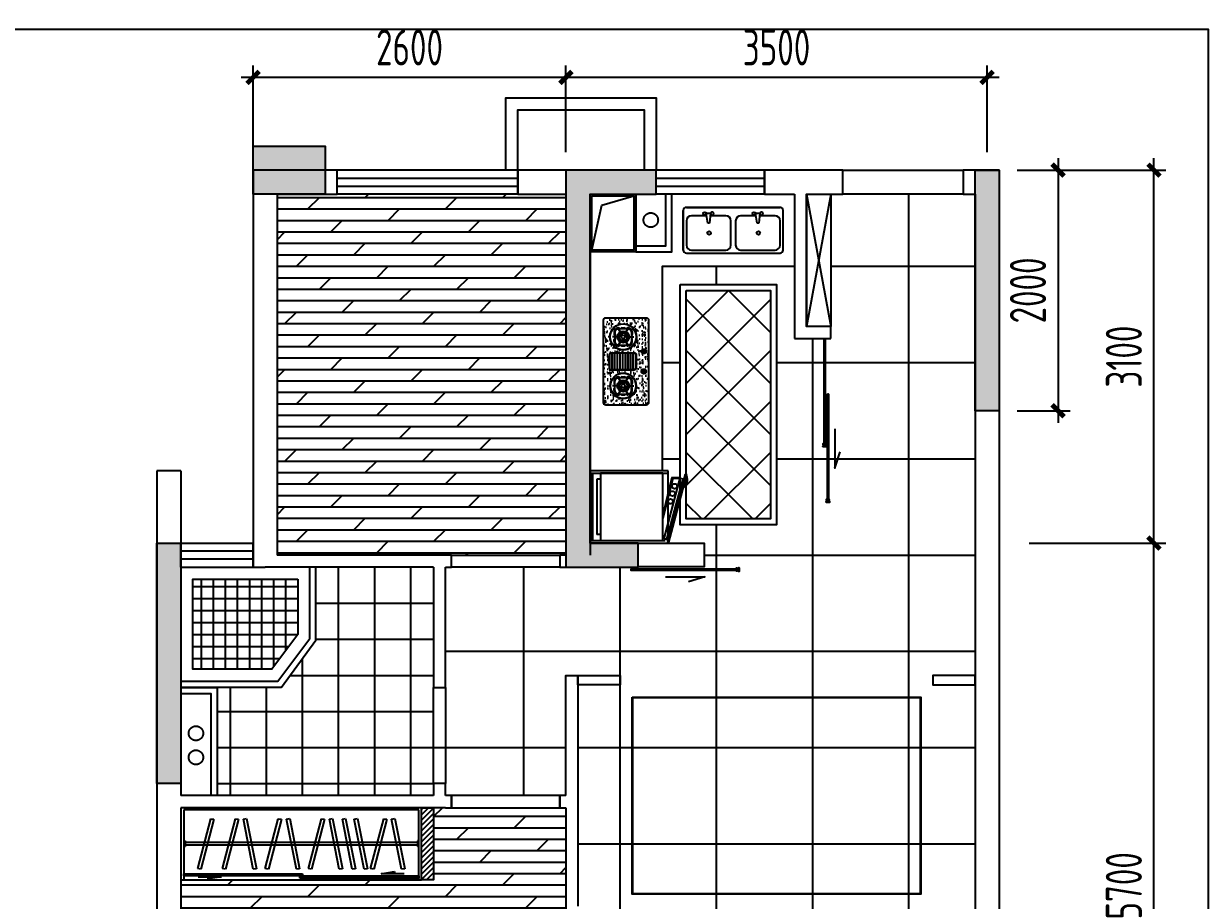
# Model space of a CAD drawing. Header units: millimetres. Extents: x -133666 to 880576, y -269375 to 86941.
# Drawn here: x 33290 to 43134, y 77696 to 84984 of the extents above; entities that cross this region are included whole.
import ezdxf

# ---------------------------------------------------------------- set-up
doc = ezdxf.new("R2010")
doc.units = ezdxf.units.MM
doc.header["$LTSCALE"] = 1000
for name, pattern in [('DASH', [0.35, 0.25, -0.1]), ('PS', [3200, 1500, -200, 1500]), ('TRATTEGGIATA2', [0.375, 0.25, -0.125])]:
    doc.linetypes.add(name, pattern=pattern)
doc.layers.get('0').update_dxf_attribs({"linetype": 'CONTINUOUS'})
doc.layers.get('Defpoints').update_dxf_attribs({"color": 6, "linetype": 'CONTINUOUS'})
for name, color, linetype in [('0p-洞填充', 1, 'CONTINUOUS'), ('A-area', 23, 'CONTINUOUS'), ('A-FUR', 8, 'CONTINUOUS'), ('A-Lvtry', 5, 'CONTINUOUS'), ('A-烟气道', 105, 'CONTINUOUS'), ('DIM', 3, 'CONTINUOUS'), ('P-Furniture(活动家具)', 134, 'CONTINUOUS'), ('PS', 6, 'PS'), ('PUB_HATCH', 8, 'CONTINUOUS'), ('PUB_TEXT', 7, 'CONTINUOUS'), ('WALL', 2, 'CONTINUOUS'), ('WINDOW', 4, 'CONTINUOUS'), ('剪力墙', 6, 'CONTINUOUS'), ('栏杆', 142, 'CONTINUOUS'), ('门', 9, 'CONTINUOUS')]:
    doc.layers.add(name, color=color, linetype=linetype)
doc.styles.add('ZZ', font='tssdeng.shx', dxfattribs={"width": 0.7, "bigfont": 'tssdchn.shx'})
doc.dimstyles.new('TSSD_100_100', dxfattribs={"dimtxt": 300, "dimasz": 100, "dimexe": 100, "dimexo": 250, "dimgap": 100, "dimtad": 1, "dimdec": 0, "dimzin": 0, "dimdsep": 46, "dimtxsty": 'ZZ', "dimblk": 'ARCHTICK', "dimcen": 0, "dimdle": 100, "dimclrd": 256, "dimclrt": 7, "dimadec": 0, "dimazin": 0, "dimtfac": 1, "dimtdec": 0, "dimtix": 1, "dimtmove": 2, "dimatfit": 3, "dimfxl": 0, "dimtolj": 1, "dimtzin": 0, "dimarcsym": 0})

# ---------------------------------------------------------------- blocks, each defined once
blk = doc.blocks.new('u5g')
at = {"color": 8, "linetype": 'DASH', "ltscale": 20}
for p, q in [((20, -300), (30, -300)), ((30, -300), (30, -350)), ((1695, -312.5), (30, -312.5)), ((1695, -337.5), (30, -337.5)), ((1705, -300), (1695, -300)), ((1695, -300), (1695, -350)), ((20, -350), (30, -350)), ((1705, -350), (1695, -350))]:
    blk.add_line(p, q, dxfattribs=at)
at = {"color": 8, "ltscale": 20}
for p, q in [((1434.9, -595), (1530, -576.1)), ((1530, -576.1), (1530, -595)), ((124.9, -623), (290.1, -623)), ((290.1, -623), (195, -641.9)), ((195, -641.9), (195, -623)), ((1600.1, -595), (1434.9, -595))]:
    blk.add_line(p, q, dxfattribs=at)
at = {"linetype": 'DASH', "ltscale": 20}
for points in [[(1725, 0), (0, 0), (0, -650), (1725, -650)], [(20, -595), (872.5, -595), (872.5, -615), (20, -615)], [(852.5, -615), (1705, -615), (1705, -635), (852.5, -635)]]:
    blk.add_lwpolyline(points, close=True, dxfattribs=at)
blk.add_lwpolyline([(1705, -650), (1705, -20), (20, -20), (20, -650)], dxfattribs=at)
at = {"color": 8, "linetype": 'DASH', "ltscale": 20}
for points in [[(120.6, -547.7), (214.1, -99.8), (237.1, -104.6), (143.5, -552.5)], [(297.3, -547.7), (390.9, -99.8), (413.8, -104.6), (320.3, -552.5)], [(518.6, -554.1), (447.8, -102.1), (471, -98.4), (541.8, -550.4)], [(604.7, -547.7), (698.2, -99.8), (721.2, -104.6), (627.7, -552.5)], [(827.7, -554.1), (756.9, -102.1), (780.1, -98.4), (850.9, -550.4)], [(913.8, -547.7), (1007.3, -99.8), (1030.3, -104.6), (936.8, -552.5)], [(1135.1, -554.1), (1064.3, -102.1), (1087.5, -98.4), (1158.3, -550.4)], [(1228.3, -554.1), (1157.5, -102.1), (1180.7, -98.4), (1251.5, -550.4)], [(1313.9, -554.1), (1243.1, -102.1), (1266.3, -98.4), (1337.1, -550.4)], [(1360, -547.7), (1453.5, -99.8), (1476.5, -104.6), (1383, -552.5)], [(1581.2, -554.1), (1510.4, -102.1), (1533.7, -98.4), (1604.4, -550.4)]]:
    blk.add_lwpolyline(points, close=True, dxfattribs=at)
blk = doc.blocks.new('$TCHSYS$WIN2D')
for p, q in [((-0.5, 0.5), (0.5, 0.5)), ((-0.5, 0.5), (-0.5, -0.5)), ((0.5, 0.5), (0.5, -0.5)), ((0.5, 0.1667), (-0.5, 0.1667)), ((0.5, -0.1667), (-0.5, -0.1667)), ((-0.5, -0.5), (0.5, -0.5))]:
    blk.add_line(p, q)
blk = doc.blocks.new('A3ktsjw')
at = {"layer": '栏杆'}
for points in [[(-26114.3, 169534.8), (-26114.3, 170134.8), (-24864.3, 170134.8), (-24864.3, 169534.8)], [(-26014.3, 169534.8), (-26014.3, 170034.8), (-24964.3, 170034.8), (-24964.3, 169534.8)]]:
    blk.add_lwpolyline(points, dxfattribs=at)
blk = doc.blocks.new('_ArchTick')
at = {"color": 0, "linetype": 'ByBlock', "const_width": 0.4}
blk.add_lwpolyline([(-0.5, -0.5), (0.5, 0.5)], dxfattribs=at)
blk = doc.blocks.new('*D57')
at = {"layer": 'Defpoints', "color": 0, "transparency": 16777216}
for p in [(41296.1, 83766.4), (41296.1, 81766.4), (41886, 81766.4)]:
    blk.add_point(p, dxfattribs=at)
at = {"layer": 'DIM', "lineweight": -2, "transparency": 16777216}
blk.add_line((41886, 83866.4), (41886, 81666.4), dxfattribs=at)
at = {"layer": 'DIM', "color": 0, "lineweight": -2, "transparency": 16777216}
for p, q in [((41546.1, 83766.4), (41986, 83766.4)), ((41546.1, 81766.4), (41986, 81766.4))]:
    blk.add_line(p, q, dxfattribs=at)
at = {"layer": 'DIM', "lineweight": -2, "transparency": 16777216, "xscale": 100, "yscale": 100, "zscale": 100}
for p, rotation in [((41886, 83766.4), 90), ((41886, 81766.4), 270)]:
    blk.add_blockref('_ArchTick', p, dxfattribs=dict(at, rotation=rotation))
at = {"layer": 'DIM', "color": 7, "transparency": 16777216, "insert": (41636, 82766.4), "char_height": 300, "attachment_point": 5, "rotation": 90, "style": 'ZZ'}
blk.add_mtext('\\A1;2000', dxfattribs=at)
blk = doc.blocks.new('*D61')
at = {"layer": 'Defpoints', "color": 0, "transparency": 16777216}
for p in [(41396.1, 80666.4), (42682.6, 80666.4), (41396.1, 74966.4)]:
    blk.add_point(p, dxfattribs=at)
at = {"layer": 'DIM', "lineweight": -2, "transparency": 16777216}
blk.add_line((42682.6, 74866.4), (42682.6, 80766.4), dxfattribs=at)
at = {"layer": 'DIM', "color": 0, "lineweight": -2, "transparency": 16777216}
for p, q in [((41646.1, 80666.4), (42782.6, 80666.4)), ((41646.1, 74966.4), (42782.6, 74966.4))]:
    blk.add_line(p, q, dxfattribs=at)
at = {"layer": 'DIM', "lineweight": -2, "transparency": 16777216, "xscale": 100, "yscale": 100, "zscale": 100}
for p, rotation in [((42682.6, 80666.4), 90), ((42682.6, 74966.4), 270)]:
    blk.add_blockref('_ArchTick', p, dxfattribs=dict(at, rotation=rotation))
at = {"layer": 'DIM', "color": 7, "transparency": 16777216, "insert": (42432.6, 77816.4), "char_height": 300, "attachment_point": 5, "rotation": 90, "style": 'ZZ'}
blk.add_mtext('\\A1;5700', dxfattribs=at)
blk = doc.blocks.new('*D62')
at = {"layer": 'Defpoints', "color": 0, "transparency": 16777216}
for p in [(37796.1, 84537), (37796.1, 83666.4), (41296.1, 83666.4)]:
    blk.add_point(p, dxfattribs=at)
at = {"layer": 'DIM', "color": 0, "lineweight": -2, "transparency": 16777216}
for p, q in [((37796.1, 83916.4), (37796.1, 84637)), ((41296.1, 83916.4), (41296.1, 84637))]:
    blk.add_line(p, q, dxfattribs=at)
at = {"layer": 'DIM', "lineweight": -2, "transparency": 16777216}
blk.add_line((41396.1, 84537), (37696.1, 84537), dxfattribs=at)
at = {"layer": 'DIM', "lineweight": -2, "transparency": 16777216, "xscale": 100, "yscale": 100, "zscale": 100, "rotation": 180}
blk.add_blockref('_ArchTick', (37796.1, 84537), dxfattribs=at)
at = {"layer": 'DIM', "lineweight": -2, "transparency": 16777216, "xscale": 100, "yscale": 100, "zscale": 100}
blk.add_blockref('_ArchTick', (41296.1, 84537), dxfattribs=at)
at = {"layer": 'DIM', "color": 7, "transparency": 16777216, "insert": (39546.1, 84787), "char_height": 300, "attachment_point": 5, "style": 'ZZ'}
blk.add_mtext('\\A1;3500', dxfattribs=at)
blk = doc.blocks.new('*D63')
at = {"layer": 'Defpoints', "color": 0, "transparency": 16777216}
for p in [(35196.1, 84537), (35196.1, 83666.4), (37796.1, 83666.4)]:
    blk.add_point(p, dxfattribs=at)
at = {"layer": 'DIM', "color": 0, "lineweight": -2, "transparency": 16777216}
for p, q in [((35196.1, 83916.4), (35196.1, 84637)), ((37796.1, 83916.4), (37796.1, 84637))]:
    blk.add_line(p, q, dxfattribs=at)
at = {"layer": 'DIM', "lineweight": -2, "transparency": 16777216}
blk.add_line((37896.1, 84537), (35096.1, 84537), dxfattribs=at)
at = {"layer": 'DIM', "lineweight": -2, "transparency": 16777216, "xscale": 100, "yscale": 100, "zscale": 100, "rotation": 180}
blk.add_blockref('_ArchTick', (35196.1, 84537), dxfattribs=at)
at = {"layer": 'DIM', "lineweight": -2, "transparency": 16777216, "xscale": 100, "yscale": 100, "zscale": 100}
blk.add_blockref('_ArchTick', (37796.1, 84537), dxfattribs=at)
at = {"layer": 'DIM', "color": 7, "transparency": 16777216, "insert": (36496.1, 84787), "char_height": 300, "attachment_point": 5, "style": 'ZZ'}
blk.add_mtext('\\A1;2600', dxfattribs=at)
blk = doc.blocks.new('*D64')
at = {"layer": 'Defpoints', "color": 0, "transparency": 16777216}
for p in [(41396.1, 83766.4), (42682.6, 83766.4), (41396.1, 80666.4)]:
    blk.add_point(p, dxfattribs=at)
at = {"layer": 'DIM', "lineweight": -2, "transparency": 16777216}
blk.add_line((42682.6, 80566.4), (42682.6, 83866.4), dxfattribs=at)
at = {"layer": 'DIM', "color": 0, "lineweight": -2, "transparency": 16777216}
for p, q in [((41646.1, 83766.4), (42782.6, 83766.4)), ((41646.1, 80666.4), (42782.6, 80666.4))]:
    blk.add_line(p, q, dxfattribs=at)
at = {"layer": 'DIM', "lineweight": -2, "transparency": 16777216, "xscale": 100, "yscale": 100, "zscale": 100}
for p, rotation in [((42682.6, 83766.4), 90), ((42682.6, 80666.4), 270)]:
    blk.add_blockref('_ArchTick', p, dxfattribs=dict(at, rotation=rotation))
at = {"layer": 'DIM', "color": 7, "transparency": 16777216, "insert": (42432.6, 82216.4), "char_height": 300, "attachment_point": 5, "rotation": 90, "style": 'ZZ'}
blk.add_mtext('\\A1;3100', dxfattribs=at)
blk = doc.blocks.new('A$C6BCA2219')
at = {"layer": 'P-Furniture(活动家具)'}
for p, q in [((-415.3, 354.8), (-415.3, 25.2)), ((-415.3, 25.2), (-415.3, 354.8)), ((-389.5, 380), (389.5, 380)), ((389.5, 380), (-389.5, 380)), ((414.7, 25.2), (414.7, 354.8)), ((-389.5, 0), (389.5, 0))]:
    blk.add_line(p, q, dxfattribs=at)
at = {"layer": 'P-Furniture(活动家具)', "color": 251}
for p, q in [((-220.2, 310.8), (-347.5, 310.8)), ((-223.7, 332.8), (-187.8, 333.3)), ((-210.5, 248.5), (-223.7, 332.8)), ((-187.8, 333.3), (-197.8, 248.5)), ((-61.9, 310.8), (-190.5, 310.8)), ((189.2, 310.8), (61.9, 310.8)), ((185.8, 332.8), (221.6, 333.3)), ((198.9, 248.5), (185.8, 332.8)), ((221.6, 333.3), (211.6, 248.5)), ((347.5, 310.8), (218.9, 310.8)), ((-389.5, 268.8), (-389.5, 67.2)), ((-197.8, 248.5), (-210.5, 248.5)), ((-19.9, 67.2), (-19.9, 268.8)), ((19.9, 268.8), (19.9, 67.2)), ((211.6, 248.5), (198.9, 248.5)), ((389.5, 67.2), (389.5, 268.8)), ((-347.5, 25.2), (-61.9, 25.2)), ((61.9, 25.2), (347.5, 25.2))]:
    blk.add_line(p, q, dxfattribs=at)
for centre, radius in [((-236.9, 329.1), 12.8), ((-174.7, 329.6), 12.8), ((172.6, 329.1), 12.8), ((234.8, 329.6), 12.8), ((-200.5, 166.9), 14.8), ((208.9, 166.9), 14.8)]:
    blk.add_circle(centre, radius, dxfattribs=at)
at = {"layer": 'P-Furniture(活动家具)'}
for centre, radius, start, end in [((-389.6, 354.3), 25.7, 89.81831, 178.91937), ((389.5, 354.8), 25.2, 0, 90), ((-389.6, 25.7), 25.7, 181.08063, 270.18169), ((389.5, 25.2), 25.2, 270, 0)]:
    blk.add_arc(centre, radius, start, end, dxfattribs=at)
at = {"layer": 'P-Furniture(活动家具)', "color": 251}
for centre, start, end in [((-347.5, 268.8), 90, 180), ((-61.9, 268.8), 0, 90), ((61.9, 268.8), 90, 180), ((347.5, 268.8), 0, 90), ((-347.5, 67.2), 180, 270), ((-61.9, 67.2), 270, 0), ((61.9, 67.2), 180, 270), ((347.5, 67.2), 270, 0)]:
    blk.add_arc(centre, 42, start, end, dxfattribs=at)
blk = doc.blocks.new('A$C558726A8')
at = {"layer": 'P-Furniture(活动家具)'}
h = blk.add_hatch(dxfattribs=at)
h.set_pattern_fill('AR-SAND,_O', color=250)
h.set_pattern_definition([(37.5, (-27199.047, -9670.22), (-1.60003, 48.941324), [0, -38.608, 0, -43.18, 0, -41.275]), (7.5, (-27199.05, -9670.22), (44.95233, 71.68251), [0, -20.828, 0, -34.798, 0, -13.335]), (327.5, (-27230.29, -9670.22), (79.09924, 0.14372), [0, -12.7, 0, -45.72, 0, -59.69]), (317.5, (-27230.29, -9670.22), (76.35565, 22.29293), [0, -6.35, 0, -29.972, 0, -34.29])])
h.paths.add_polyline_path([(-342.9, 375.4, 0.414214), (-362.5, 355.9), (-362.5, 19.6, 0.414214), (-342.9, 0), (342.9, 0, 0.414214), (362.5, 19.6), (362.5, 355.9, 0.414214), (342.9, 375.4)])
h.paths.add_polyline_path([(71.9, 309.2), (71.9, 120.9, -0.414214), (55.9, 104.9), (-55.9, 104.9, -0.414214), (-71.9, 120.9), (-71.9, 309.2, -0.414214), (-55.9, 325.2), (55.9, 325.2, -0.414214)], flags=16)
h.paths.add_polyline_path([(69.9, 309.2), (69.9, 120.9, -0.414214), (55.9, 106.9), (-55.9, 106.9, -0.414214), (-69.9, 120.9), (-69.9, 309.2, -0.414214), (-55.9, 323.2), (55.9, 323.2, -0.414214)], flags=0)
h.paths.add_polyline_path([(313.1, 211.8, -1), (94.2, 211.8, -1)], flags=16)
h.paths.add_polyline_path([(311.1, 211.8, -1), (96.2, 211.8, -1)], flags=0)
h.paths.add_polyline_path([(164.5, 287.1), (182.6, 287.1, -0.359638), (191.4, 280.3), (215.9, 280.3, -0.359638), (224.7, 287.1), (242.8, 287.1, -0.414214), (279, 250.9, -0.251251), (272.2, 242.1), (272.2, 229.9, -0.359638), (279, 221.1), (279, 202.5, -0.359638), (272.2, 193.7), (272.2, 181.4, -0.251251), (279, 172.6, -0.414214), (242.8, 136.4), (224.7, 136.4, -0.359638), (215.9, 143.3), (191.4, 143.3, -0.359638), (182.6, 136.4), (164.5, 136.4, -0.414214), (128.3, 172.6, -0.251251), (135.2, 181.4), (135.2, 193.7, -0.359638), (128.3, 202.5), (128.3, 221.1, -0.359638), (135.2, 229.9), (135.2, 242.1, -0.251251), (128.3, 250.9, -0.414214)], flags=0)
h.paths.add_polyline_path([(252.6, 211.8, -1), (154.7, 211.8, -1)], flags=0)
h.paths.add_polyline_path([(242.8, 211.8, -1), (164.5, 211.8, -1)], flags=0)
h.paths.add_polyline_path([(239.9, 211.8, -1), (167.4, 211.8, -1)], flags=0)
h.paths.add_polyline_path([(236.9, 211.8, -1), (170.4, 211.8, -1)], flags=0)
h.paths.add_polyline_path([(174.8, 218.6), (190.2, 217.6, -0.299124), (203.7, 226.5, -0.028861), (205.3, 226.4), (212.2, 240.2, -0.215015), (224, 233.3), (215.4, 220.5, -0.330841), (215.4, 203), (224, 190.2, -0.215015), (212.2, 183.4), (205.3, 197.2, -0.028861), (203.7, 197.1, -0.299124), (190.2, 205.9), (174.8, 204.9, -0.215015)], flags=0)
h.paths.add_polyline_path([(-96.2, 211.8, -1), (-311.1, 211.8, -1)], flags=16)
h.paths.add_polyline_path([(-98.2, 211.8, -1), (-309.1, 211.8, -1)], flags=0)
h.paths.add_polyline_path([(-128.3, 250.9, -0.251251), (-135.2, 242.1), (-135.2, 229.9, -0.359638), (-128.3, 221.1), (-128.3, 202.5, -0.359638), (-135.2, 193.7), (-135.2, 181.4, -0.251251), (-128.3, 172.6, -0.414214), (-164.5, 136.4), (-182.6, 136.4, -0.359638), (-191.4, 143.3), (-215.9, 143.3, -0.359638), (-224.7, 136.4), (-242.8, 136.4, -0.414214), (-279, 172.6, -0.251251), (-272.2, 181.4), (-272.2, 193.7, -0.359638), (-279, 202.5), (-279, 221.1, -0.359638), (-272.2, 229.9), (-272.2, 242.1, -0.251251), (-279, 250.9, -0.414214), (-242.8, 287.1), (-224.7, 287.1, -0.359638), (-215.9, 280.3), (-191.4, 280.3, -0.359638), (-182.6, 287.1), (-164.5, 287.1, -0.414214)], flags=0)
h.paths.add_polyline_path([(-154.7, 211.8, -1), (-252.6, 211.8, -1)], flags=0)
h.paths.add_polyline_path([(-164.5, 211.8, -1), (-242.8, 211.8, -1)], flags=0)
h.paths.add_polyline_path([(-167.4, 211.8, -1), (-239.9, 211.8, -1)], flags=0)
h.paths.add_polyline_path([(-170.4, 211.8, -1), (-236.9, 211.8, -1)], flags=0)
h.paths.add_polyline_path([(-174.8, 218.6, -0.215015), (-174.8, 204.9), (-190.2, 205.9, -0.299124), (-203.7, 197.1, -0.028861), (-205.3, 197.2), (-212.2, 183.4, -0.215015), (-224, 190.2), (-215.4, 203, -0.330841), (-215.4, 220.5), (-224, 233.3, -0.215015), (-212.2, 240.2), (-205.3, 226.4, -0.028861), (-203.7, 226.5, -0.299124), (-190.2, 217.6)], flags=0)
h.paths.add_polyline_path([(103, 41, -1), (64.3, 41, -1)], flags=16)
h.paths.add_polyline_path([(85.7, 57.3), (85.7, 56.2, -0.877066), (85.7, 25.8), (85.7, 24.6, -1), (81.7, 24.6), (81.7, 25.8, -0.877066), (81.7, 56.2), (81.7, 57.3, -1)], flags=0)
h.paths.add_polyline_path([(97.4, 53.2, -1.000001), (94.5, 53.2, -1.000001)], flags=0)
h.paths.add_polyline_path([(102.5, 41, -1.000001), (99.6, 41, -1.000001)], flags=0)
h.paths.add_polyline_path([(-64.3, 41, -1), (-103, 41, -1)], flags=16)
h.paths.add_polyline_path([(-81.7, 57.3), (-81.7, 56.2, -0.877066), (-81.7, 25.8), (-81.7, 24.6, -1), (-85.7, 24.6), (-85.7, 25.8, -0.877066), (-85.7, 56.2), (-85.7, 57.3, -1)], flags=0)
h.paths.add_polyline_path([(-94.5, 53.2, -1.000001), (-97.4, 53.2, -1.000001)], flags=0)
h.paths.add_polyline_path([(-99.6, 41, -1.000001), (-102.5, 41, -1.000001)], flags=0)
for points in [[(-99.6, 41.4, 1), (-102.5, 41.4, 1)], [(-97.4, 53.7, 1.000001), (-94.5, 53.7, 1.000001)], [(94.5, 53.7, 1.000001), (97.4, 53.7, 1.000001)], [(102.5, 41.4, 1), (99.6, 41.4, 1)]]:
    blk.add_hatch(color=251, dxfattribs=at).paths.add_polyline_path(points)
at = {"layer": 'P-Furniture(活动家具)', "color": 251}
for p, q in [((-203.7, 240.2), (-203.7, 299.8)), ((-69.9, 304), (69.9, 304)), ((-69.9, 302), (69.9, 302)), ((203.7, 240.2), (203.7, 299.8)), ((-284.2, 258.3), (-224, 223.5)), ((-284.2, 165.3), (-224, 200)), ((-228.2, 226), (-279.9, 255.8)), ((-228.2, 197.6), (-279.9, 167.7)), ((-279, 221.1), (-279, 202.5)), ((-272.2, 250.9), (-272.2, 172.6)), ((-242.8, 287.1), (-224.7, 287.1)), ((-242.8, 280.3), (-164.5, 280.3)), ((-224, 233.3), (-212.2, 240.2)), ((-215.4, 220.5), (-224, 233.3)), ((-215.4, 203), (-224, 190.2)), ((-211, 224.5), (-218.1, 236.8)), ((-211, 199.1), (-218.1, 186.8)), ((-205.3, 226.4), (-212.2, 240.2)), ((-205.3, 197.2), (-212.2, 183.4)), ((-190.2, 217.6), (-174.8, 218.6)), ((-190.2, 205.9), (-174.8, 204.9)), ((-189, 211.8), (-174.8, 211.8)), ((-123.1, 258.3), (-183.3, 223.5)), ((-123.1, 165.3), (-183.3, 200)), ((-164.5, 287.1), (-182.6, 287.1)), ((-179.1, 226), (-127.4, 255.8)), ((-179.1, 197.6), (-127.4, 167.7)), ((-174.8, 218.6), (-174.8, 204.9)), ((-135.2, 250.9), (-135.2, 172.6)), ((-128.3, 221.1), (-128.3, 202.5)), ((-69.9, 282), (69.9, 282)), ((-69.9, 280), (69.9, 280)), ((-69.9, 260), (69.9, 260)), ((-69.9, 258), (69.9, 258)), ((-69.9, 238), (69.9, 238)), ((-69.9, 236), (69.9, 236)), ((-69.9, 216), (69.9, 216)), ((-69.9, 214), (69.9, 214)), ((123.1, 258.3), (183.3, 223.5)), ((123.1, 165.3), (183.3, 200)), ((179.1, 226), (127.4, 255.8)), ((179.1, 197.6), (127.4, 167.7)), ((128.3, 221.1), (128.3, 202.5)), ((135.2, 250.9), (135.2, 172.6)), ((164.5, 287.1), (182.6, 287.1)), ((242.8, 280.3), (164.5, 280.3)), ((190.2, 217.6), (174.8, 218.6)), ((174.8, 218.6), (174.8, 204.9)), ((189, 211.8), (174.8, 211.8)), ((190.2, 205.9), (174.8, 204.9)), ((205.3, 226.4), (212.2, 240.2)), ((205.3, 197.2), (212.2, 183.4)), ((211, 224.5), (218.1, 236.8)), ((211, 199.1), (218.1, 186.8)), ((224, 233.3), (212.2, 240.2)), ((215.4, 220.5), (224, 233.3)), ((215.4, 203), (224, 190.2)), ((284.2, 258.3), (224, 223.5)), ((284.2, 165.3), (224, 200)), ((242.8, 287.1), (224.7, 287.1)), ((228.2, 226), (279.9, 255.8)), ((228.2, 197.6), (279.9, 167.7)), ((272.2, 250.9), (272.2, 172.6)), ((279, 221.1), (279, 202.5)), ((-242.8, 143.3), (-164.5, 143.3)), ((-242.8, 136.4), (-224.7, 136.4)), ((-212.2, 183.4), (-224, 190.2)), ((-203.7, 183.4), (-203.7, 123.7)), ((-164.5, 136.4), (-182.6, 136.4)), ((-69.9, 194), (69.9, 194)), ((-69.9, 192), (69.9, 192)), ((-69.9, 172), (69.9, 172)), ((-69.9, 170), (69.9, 170)), ((-69.9, 150), (69.9, 150)), ((-69.9, 148), (69.9, 148)), ((-69.9, 128), (69.9, 128)), ((-69.9, 126), (69.9, 126)), ((242.8, 143.3), (164.5, 143.3)), ((164.5, 136.4), (182.6, 136.4)), ((203.7, 183.4), (203.7, 123.7)), ((212.2, 183.4), (224, 190.2)), ((242.8, 136.4), (224.7, 136.4))]:
    blk.add_line(p, q, dxfattribs=at)
at = {"layer": 'P-Furniture(活动家具)'}
blk.add_lwpolyline([(-342.9, 0.4, -0.414214), (-362.5, 20), (-362.5, 355.9, -0.414214), (-342.9, 375.4), (342.9, 375.4, -0.414214), (362.5, 355.9), (362.5, 20, -0.414214), (342.9, 0.4)], format="xyb", close=True, dxfattribs=at)
at = {"layer": 'P-Furniture(活动家具)', "color": 251, "const_width": 0.979}
for points in [[(-203.7, 240.2), (-203.7, 299.8)], [(203.7, 240.2), (203.7, 299.8)], [(-228.2, 226), (-279.9, 255.8)], [(-228.2, 197.6), (-279.9, 167.7)], [(-179.1, 226), (-127.4, 255.8)], [(-179.1, 197.6), (-127.4, 167.7)], [(179.1, 226), (127.4, 255.8)], [(179.1, 197.6), (127.4, 167.7)], [(228.2, 226), (279.9, 255.8)], [(228.2, 197.6), (279.9, 167.7)], [(-203.7, 183.4), (-203.7, 123.7)], [(203.7, 183.4), (203.7, 123.7)]]:
    blk.add_lwpolyline(points, dxfattribs=at)
at = {"layer": 'P-Furniture(活动家具)', "color": 251}
for points in [[(-71.9, 309.2, -0.414214), (-55.9, 325.2), (55.9, 325.2, -0.414214), (71.9, 309.2), (71.9, 120.9, -0.414214), (55.9, 104.9), (-55.9, 104.9, -0.414214), (-71.9, 120.9)], [(-69.9, 309.2, -0.414214), (-55.9, 323.2), (55.9, 323.2, -0.414214), (69.9, 309.2), (69.9, 120.9, -0.414214), (55.9, 106.9), (-55.9, 106.9, -0.414214), (-69.9, 120.9)], [(-85.7, 25), (-85.7, 57.8, -1), (-81.7, 57.8), (-81.7, 25, -1)], [(85.7, 25), (85.7, 57.8, 1), (81.7, 57.8), (81.7, 25, 1)]]:
    blk.add_lwpolyline(points, format="xyb", close=True, dxfattribs=at)
at = {"layer": 'P-Furniture(活动家具)', "color": 251, "const_width": 0.979}
for points in [[(-203.7, 226.5, -1), (-203.7, 197.1, -1), (-203.7, 226.5, -1)], [(203.7, 226.5, 1), (203.7, 197.1, 1), (203.7, 226.5, 1)]]:
    blk.add_lwpolyline(points, format="xyb", dxfattribs=at)
at = {"layer": 'P-Furniture(活动家具)', "color": 251}
for centre, radius in [((-203.7, 211.8), 107.4), ((-203.7, 211.8), 105.4), ((203.7, 211.8), 109.4), ((203.7, 211.8), 107.4), ((-203.7, 211.8), 39.1), ((-203.7, 211.8), 36.2), ((-203.7, 211.8), 33.3), ((-203.7, 211.8), 14.7), ((203.7, 211.8), 39.1), ((203.7, 211.8), 36.2), ((203.7, 211.8), 33.3), ((203.7, 211.8), 14.7), ((-83.7, 41.4), 19.3), ((-101, 41.4), 1.44), ((-95.9, 53.7), 1.44), ((83.7, 41.4), 19.3), ((95.9, 53.7), 1.44), ((101, 41.4), 1.44)]:
    blk.add_circle(centre, radius, dxfattribs=at)
at = {"layer": 'P-Furniture(活动家具)'}
for centre in [(-203.7, 211.8), (203.7, 211.8)]:
    blk.add_circle(centre, 48.9, dxfattribs=at)
at = {"layer": 'P-Furniture(活动家具)', "color": 251}
for centre, radius, start, end in [((-242.8, 250.9), 36.2, 90, 180), ((-267.4, 252.9), 11.8, 189.66757, 246.08239), ((-270.2, 221.3), 8.76, 102.56398, 181.68605), ((-270.2, 202.2), 8.76, 178.31395, 257.43602), ((-242.8, 250.9), 29.4, 90, 180), ((-224.4, 278.4), 8.76, 12.56398, 91.68605), ((-210.5, 223.6), 16.7, 95.73063, 144.26937), ((-182.9, 278.4), 8.76, 88.31395, 167.43602), ((-190, 211.8), 16.7, 335.73063, 24.26937), ((-164.5, 250.9), 36.2, 0, 90), ((-164.5, 250.9), 29.4, 0, 90), ((-139.9, 252.9), 11.8, 293.91761, 350.33243), ((-137.1, 221.3), 8.76, 358.31395, 77.43602), ((-137.1, 202.2), 8.76, 282.56398, 1.68605), ((164.5, 250.9), 36.2, 90, 180), ((139.9, 252.9), 11.8, 189.66757, 246.08239), ((137.1, 221.3), 8.76, 102.56398, 181.68605), ((137.1, 202.2), 8.76, 178.31395, 257.43602), ((164.5, 250.9), 29.4, 90, 180), ((190, 211.8), 16.7, 155.73063, 204.26937), ((182.9, 278.4), 8.76, 12.56398, 91.68605), ((210.5, 223.6), 16.7, 35.73063, 84.26937), ((224.4, 278.4), 8.76, 88.31395, 167.43602), ((242.8, 250.9), 36.2, 0, 90), ((242.8, 250.9), 29.4, 0, 90), ((267.4, 252.9), 11.8, 293.91761, 350.33243), ((270.2, 221.3), 8.76, 358.31395, 77.43602), ((270.2, 202.2), 8.76, 282.56398, 1.68605), ((-267.4, 170.6), 11.8, 113.91761, 170.33243), ((-242.8, 172.6), 36.2, 180, 270), ((-242.8, 172.6), 29.4, 180, 270), ((-224.4, 145.2), 8.76, 268.31395, 347.43602), ((-210.5, 199.9), 16.7, 215.73063, 264.26937), ((-182.9, 145.2), 8.76, 192.56398, 271.68605), ((-164.5, 172.6), 36.2, 270, 0), ((-164.5, 172.6), 29.4, 270, 0), ((-139.9, 170.6), 11.8, 9.66757, 66.08239), ((139.9, 170.6), 11.8, 113.91761, 170.33243), ((164.5, 172.6), 36.2, 180, 270), ((164.5, 172.6), 29.4, 180, 270), ((182.9, 145.2), 8.76, 268.31395, 347.43602), ((210.5, 199.9), 16.7, 275.73063, 324.26937), ((224.4, 145.2), 8.76, 192.56398, 271.68605), ((242.8, 172.6), 36.2, 270, 0), ((242.8, 172.6), 29.4, 270, 0), ((267.4, 170.6), 11.8, 9.66757, 66.08239), ((-83.7, 41.4), 15.3, 97.49421, 262.50579), ((-83.7, 41.4), 15.3, 277.49421, 82.50579), ((83.7, 41.4), 15.3, 97.49421, 262.50579), ((83.7, 41.4), 15.3, 277.49421, 82.50579)]:
    blk.add_arc(centre, radius, start, end, dxfattribs=at)
blk = doc.blocks.new('A$C2E107800')
at = {"layer": 'P-Furniture(活动家具)'}
for p, q in [((-600, 650), (-600, 0)), ((-600, 650), (0, 650)), ((0, 0), (0, 650)), ((-600, 0), (0, 0)), ((-587.9, 9.5), (-591.8, -5)), ((-27.7, -140.6), (-587.9, 9.5)), ((-591.8, -5), (-31.5, -155.1)), ((-27.7, -140.6), (-31.5, -155.1))]:
    blk.add_line(p, q, dxfattribs=at)
at = {"layer": 'P-Furniture(活动家具)', "color": 251, "linetype": 'TRATTEGGIATA2'}
blk.add_line((-580, 650), (-580, 0), dxfattribs=at)
at = {"layer": 'P-Furniture(活动家具)', "color": 251}
for p, q in [((-20, 640), (-580, 640)), ((-20, 630), (-580, 630)), ((-69.5, 593.6), (-529.5, 593.6)), ((-529.5, 563.2), (-529.5, 593.6)), ((-69.5, 563.2), (-69.5, 593.6)), ((-579.5, 563.2), (-579.5, 44.4)), ((-19.5, 563.2), (-579.5, 563.2)), ((-579.5, 555.7), (-579.5, 71.9)), ((-19.5, 44.4), (-19.5, 563.2)), ((-579.5, 44.4), (-19.5, 44.4)), ((-562, 34.7), (-568.5, 10.6)), ((-568.5, 10.6), (-66.2, -124)), ((-562, 34.7), (-559.4, 44.4)), ((-562, 34.7), (-59.7, -99.8)), ((-59.7, -99.8), (-66.2, -124)), ((-44.7, -155.1), (-53.7, -152.6))]:
    blk.add_line(p, q, dxfattribs=at)
at = {"layer": 'P-Furniture(活动家具)', "color": 251, "linetype": 'Continuous'}
for p, q in [((-20, 650), (-20, 0)), ((-63.5, -37.7), (-394.9, 44.4)), ((-54, -29.9), (-355.8, 43.4)), ((-66.5, -94.9), (-63.5, -37.7)), ((-57.2, -90.2), (-54, -29.9))]:
    blk.add_line(p, q, dxfattribs=at)
at = {"layer": 'P-Furniture(活动家具)', "color": 251}
for centre in [(-253.4, -18.8), (-188.6, -34.6), (-127.7, -52.8)]:
    blk.add_circle(centre, 21, dxfattribs=at)
for radius, start, end in [(83.4, 219.87563, 290.12437), (78.4, 225.46438, 284.53562)]:
    blk.add_arc((-73.4, -76.7), radius, start, end, dxfattribs=at)

msp = doc.modelspace()

# ---------------------------------------------------------------- hatches: boundary and pattern name
at = {"layer": '0p-洞填充'}
h = msp.add_hatch(dxfattribs=at)
h.set_pattern_fill('ANSI31', color=256, scale=10)
h.set_pattern_definition([(45, (-2373539.893, -987832.98), (-22.4506403, 22.4506403), [])])
h.paths.add_polyline_path([(36596, 77866.3), (36695.9, 77866.3), (36695.9, 78466.4), (36596, 78466.4)])
at = {"layer": 'PUB_HATCH'}
for points in [[(35196.1, 83966.4), (35796.1, 83966.4), (35796.1, 83566.4), (35196.1, 83566.4)], [(38396.1, 80666.4), (37996.1, 80666.4), (37996.1, 83566.4), (38546.1, 83566.4), (38546.1, 83766.4), (37796.1, 83766.4), (37796.1, 80466.4), (37996.1, 80466.4), (38396.1, 80466.4)], [(41196.1, 83766.4), (41396.1, 83766.4), (41396.1, 81766.4), (41196.1, 81766.4), (41196.1, 83566.4)], [(34396.1, 80666.4), (34596.1, 80666.4), (34596.1, 78666.4), (34396.1, 78666.4), (34396.1, 80466.4)]]:
    msp.add_hatch(color=256, dxfattribs=at).paths.add_polyline_path(points)
at = {"layer": 'PUB_TEXT'}
h = msp.add_hatch(dxfattribs=at)
h.set_pattern_fill('DOLMIT', color=250, scale=15)
h.set_pattern_definition([(0, (11553.18, 74966.36), (0, 95.25), []), (45, (11553.18, 74966.36), (-190.5, 190.5), [134.704, -269.4077])])
h.paths.add_polyline_path([(36796.1, 80566.4), (36846.1, 80566.4), (37746.1, 80566.4), (37796.1, 80566.4), (37796.1, 83566.4), (37396.1, 83566.4), (35896.1, 83566.4), (35396.1, 83566.4), (35396.1, 80566.4)])
h.paths.add_polyline_path([(37796.1, 78466.4), (37746.1, 78466.4), (36846.1, 78466.4), (36796.1, 78466.4), (36695.9, 78466.4), (36695.9, 77866.3), (36572.9, 77866.3), (36572.9, 77866.3), (34596.1, 77866.3), (34596.1, 74966.4), (34996.1, 74966.4), (36496.1, 74966.4), (37796.1, 74966.4)])
h = msp.add_hatch(dxfattribs=at)
h.set_pattern_fill('_USER', color=250, scale=800, double=1, pattern_type=0)
h.set_pattern_definition([(0, (38246.1, 77366.36), (0, 800), []), (90, (38246.1, 77366.36), (-800, 5e-14), [])])
edge = h.paths.add_edge_path(flags=16)
edge.add_arc((38246.1, 77366.4), 1.21, 0, 360)
h.paths.add_polyline_path([(39546.1, 80816.4), (38746.2, 80816.4), (38746.2, 82816.4), (39546.1, 82816.4)])
h.paths.add_polyline_path([(41196.1, 79486.4), (40846.1, 79486.4), (40846.1, 79566.4), (41196.1, 79566.4), (41196.1, 83566.4), (41096.1, 83566.4), (40096.1, 83566.4), (39996.1, 83566.4), (39996.1, 82467.7), (39996.1, 82367.7), (39696.1, 82367.7), (39696.1, 82966.4), (38596.2, 82966.4), (38596.2, 81274.4), (38596.2, 80666.4), (38946.1, 80666.4), (38946.1, 80469), (38396.1, 80469), (38396.1, 80466.4), (37996.1, 80466.4), (37796.1, 80466.4), (37746.1, 80466.4), (36846.1, 80466.4), (36796.1, 80466.4), (36796.1, 79466.4), (36696.1, 79466.4), (36696.1, 78666.4), (36796.1, 78666.4), (36796.1, 78566.4), (36846.1, 78566.4), (37746.1, 78566.4), (37796.1, 78566.4), (37796.1, 79566.4), (37896.1, 79566.4), (38246.1, 79566.4), (38246.1, 79486.4), (37896.1, 79486.4), (37896.1, 77646.4), (38246.1, 77646.4), (38246.1, 77566.4), (37996.1, 77566.4), (37996.1, 74966.4), (38396.1, 74966.4), (38696.5, 74966.4), (40496.1, 74966.4), (41196.1, 74966.4), (41196.1, 75898.7), (41168.8, 75800.1), (41168.8, 75700.1), (41153.7, 75700.1), (41153.7, 75715.1), (41138.4, 75715.1), (41138.4, 76817.7), (41153.7, 76817.7), (41153.7, 76834.1), (41168.8, 76834.1), (41168.8, 76741.6), (41196.1, 76643), (41196.1, 77566.4), (40846.1, 77566.4), (40846.1, 77646.4), (41196.1, 77646.4)])
h = msp.add_hatch(dxfattribs=at)
h.set_pattern_fill('_USER', color=250, scale=300, angle=45, double=1, pattern_type=0)
h.set_pattern_definition([(45, (39146.12, 82766.36), (-212.13, 212.13), []), (135, (39146.12, 82766.36), (-212.13, -212.13), [])])
h.paths.add_polyline_path([(39496.1, 82766.4), (38796.2, 82766.4), (38796.2, 81236.2), (38804.4, 81233.9), (38801.1, 81221.7, -0.21512), (38796.2, 81153.2), (38796.2, 80866.4), (39496.1, 80866.4)])
h = msp.add_hatch(dxfattribs=at)
h.set_pattern_fill('_USER', color=250, scale=300, double=1, pattern_type=0)
h.set_pattern_definition([(0, (36206.8, 80466.36), (0, 300), []), (90, (36206.8, 80466.36), (-300, 2e-14), [])])
h.paths.add_polyline_path([(36696.1, 79466.4), (36696.1, 80466.4), (35717.5, 80466.4), (35717.5, 79858.4), (35431.6, 79468.6), (34896.1, 79468.6), (34896.1, 78566.4), (36696.1, 78566.4), (36696.1, 78666.4)])
h = msp.add_hatch(dxfattribs=at)
h.set_pattern_fill('_USER', color=250, scale=100, double=1, pattern_type=0)
h.set_pattern_definition([(0, (35567.53, 79905.2), (0, 100), []), (90, (35567.53, 79905.2), (-100, 6e-15), [])])
h.paths.add_polyline_path([(35567.5, 80366.4), (35567.5, 79905.2), (35352.9, 79618.6), (34696.1, 79618.6), (34696.1, 80366.4)])
at = {"layer": '门'}
h = msp.add_hatch(dxfattribs=at)
h.set_pattern_fill('!PYH_GALSSC', color=250, scale=10, angle=360, style=0)
h.set_pattern_definition([(315, (38195.967, 80902.039), (-9.9999, -9.9999), []), (225, (38195.967, 80902.039), (-9.9999, 9.9999), [])])
h.paths.add_polyline_path([(39942.8, 82367.7), (39948.8, 82367.7), (39950.8, 82365.7), (39950.8, 81488.5), (39948.8, 81486.5), (39942.8, 81486.5), (39940.8, 81488.5), (39940.8, 82365.7)])
h = msp.add_hatch(dxfattribs=at)
h.set_pattern_fill('!PYH_GALSSC', color=250, scale=10, angle=360, style=0)
h.set_pattern_definition([(315, (38223.748, 80440.164), (-9.9999, -9.9999), []), (225, (38223.748, 80440.164), (-9.9999, 9.9999), [])])
h.paths.add_polyline_path([(39970.6, 81905.8), (39976.6, 81905.8), (39978.6, 81903.8), (39978.6, 81026.6), (39976.6, 81024.6), (39970.6, 81024.6), (39968.6, 81026.6), (39968.6, 81903.8)])
h = msp.add_hatch(dxfattribs=at)
h.set_pattern_fill('!PYH_GALSSC', color=250, scale=10, angle=360, style=0)
h.set_pattern_definition([(315, (38045.369, 80440.164), (-9.9999, -9.9999), []), (225, (38045.369, 80440.164), (-9.9999, 9.9999), [])])
h.paths.add_polyline_path([(38334.6, 80448.2), (38334.6, 80442.2), (38336.6, 80440.2), (39213.8, 80440.2), (39215.8, 80442.2), (39215.8, 80448.2), (39213.8, 80450.2), (38336.6, 80450.2)])

# ---------------------------------------------------------------- linework, layer by layer
at = {"layer": '0p-洞填充'}
msp.add_line((37896.1, 79566.4), (37896.1, 77646.4), dxfattribs=at)
at = {"layer": '0p-洞填充', "elevation": 0}
msp.add_lwpolyline([(38396.1, 80666.4), (38946.1, 80666.4), (38946.1, 80469), (38396.1, 80469)], close=True, dxfattribs=at)
at = {"layer": '0p-洞填充'}
msp.add_lwpolyline([(37796.1, 78566.4), (37796.1, 79566.4), (37896.1, 79566.4)], dxfattribs=at)
for points in [[(37896.1, 79566.4), (38246.1, 79566.4), (38246.1, 79486.4), (37896.1, 79486.4)], [(41196.1, 79566.4), (40846.1, 79566.4), (40846.1, 79486.4), (41196.1, 79486.4)], [(36596, 78466.4), (36695.9, 78466.4), (36695.9, 77866.3), (36596, 77866.3)]]:
    msp.add_lwpolyline(points, close=True, dxfattribs=at)
at = {"layer": 'A-FUR'}
for p, q in [((39796.1, 83566.4), (39996.1, 82467.7)), ((39996.1, 83566.4), (39796.1, 82467.7))]:
    msp.add_line(p, q, dxfattribs=at)
msp.add_lwpolyline([(39996.1, 82467.7), (39796.1, 82467.7), (39796.1, 83566.4), (39996.1, 83566.4)], close=True, dxfattribs=at)
at = {"layer": 'A-Lvtry', "ltscale": 3}
for points in [[(34596.1, 79468.6), (35431.6, 79468.6), (35717.5, 79858.4), (35717.5, 80466.4)], [(34596.1, 79518.6), (35402.9, 79518.6), (35667.5, 79871.9), (35667.5, 80466.4)]]:
    msp.add_lwpolyline(points, dxfattribs=at)
at = {"layer": 'A-烟气道'}
for points in [[(37996.1, 83566.4), (38376.1, 83566.4), (38376.1, 83086.4), (37996.1, 83086.4)], [(38011.1, 83551.4), (38361.1, 83551.4), (38361.1, 83101.4), (38011.1, 83101.4)]]:
    msp.add_lwpolyline(points, close=True, dxfattribs=at)
msp.add_lwpolyline([(38011.1, 83101.4), (38093.9, 83474.2), (38361.1, 83551.4)], dxfattribs=at)
at = {"layer": 'Defpoints'}
msp.add_lwpolyline([(23444.6, 72080.7), (23444.6, 84937), (43134.5, 84937), (43134.5, 72080.7)], close=True, dxfattribs=at)
at = {"layer": 'P-Furniture(活动家具)'}
msp.add_lwpolyline([(39696.1, 82966.4), (38596.2, 82966.4), (38596.2, 81274.4), (38596.2, 81274.4)], dxfattribs=at)
at = {"layer": 'PS', "ltscale": 0.5}
for centre in [(38501.1, 83351.4), (34721.1, 79084.8), (34721.1, 78884.8)]:
    msp.add_circle(centre, 60, dxfattribs=at)
at = {"layer": 'PUB_TEXT'}
for points in [[(40096.1, 83766.4), (41096.1, 83766.4), (41096.1, 83566.4), (40096.1, 83566.4)], [(36846.1, 80566.4), (37746.1, 80566.4), (37746.1, 80466.4), (36846.1, 80466.4)], [(36696.1, 79466.4), (36796.1, 79466.4), (36796.1, 78666.4), (36696.1, 78666.4)], [(36846.1, 78466.4), (37746.1, 78466.4), (37746.1, 78566.4), (36846.1, 78566.4)]]:
    msp.add_lwpolyline(points, close=True, dxfattribs=at)
at = {"layer": 'PUB_TEXT', "color": 4}
for points in [[(38746.2, 82816.4), (39546.1, 82816.4), (39546.1, 80816.4), (38746.2, 80816.4)], [(38796.2, 82766.4), (39496.1, 82766.4), (39496.1, 80866.4), (38796.2, 80866.4)]]:
    msp.add_lwpolyline(points, close=True, dxfattribs=at)
at = {"layer": 'PUB_TEXT', "color": 250}
msp.add_lwpolyline([(35567.5, 80366.4), (35567.5, 79905.2), (35352.9, 79618.6), (34696.1, 79618.6), (34696.1, 80366.4)], close=True, dxfattribs=at)
at = {"layer": 'PUB_TEXT', "color": 6}
for points in [[(38346.1, 79386.4), (40746.1, 79386.4), (40746.1, 77746.4), (38346.1, 77746.4)], [(38351.1, 79381.4), (40741.1, 79381.4), (40741.1, 77751.4), (38351.1, 77751.4)]]:
    msp.add_lwpolyline(points, close=True, dxfattribs=at)
at = {"layer": 'WALL'}
for p, q in [((35196.1, 83766.4), (35196.1, 80666.4)), ((35896.1, 83766.4), (35196.1, 83766.4)), ((35896.1, 83566.4), (35896.1, 83766.4)), ((37896.1, 83766.4), (37396.1, 83766.4)), ((37396.1, 83766.4), (37396.1, 83566.4)), ((38546.2, 83766.4), (37896.1, 83766.4)), ((38546.2, 83566.4), (38546.2, 83766.4)), ((39696.1, 83766.4), (39446.2, 83766.4)), ((39446.2, 83766.4), (39446.2, 83566.4)), ((40096.1, 83766.4), (39696.1, 83766.4)), ((40096.1, 83566.4), (40096.1, 83766.4)), ((41396.1, 83766.4), (41096.1, 83766.4)), ((41096.1, 83766.4), (41096.1, 83566.4)), ((41396.1, 83766.4), (41396.1, 74866.4)), ((35396.1, 83566.4), (35396.1, 80566.4)), ((35396.1, 83566.4), (35896.1, 83566.4)), ((37396.1, 83566.4), (37796.1, 83566.4)), ((37796.1, 83566.4), (37796.1, 80566.4)), ((37996.1, 83566.4), (37996.1, 80566.4)), ((37996.1, 83566.4), (38546.2, 83566.4)), ((39446.2, 83566.4), (39696.1, 83566.4)), ((39696.1, 83566.4), (39696.1, 82367.7)), ((39796.1, 83566.4), (39796.1, 82467.7)), ((39796.1, 83566.4), (40096.1, 83566.4)), ((41096.1, 83566.4), (41196.1, 83566.4)), ((41196.1, 83566.4), (41196.1, 74966.4)), ((39996.1, 82467.7), (39796.1, 82467.7)), ((39996.1, 82367.7), (39996.1, 82467.7)), ((39696.1, 82367.7), (39996.1, 82367.7)), ((34396.1, 81266.4), (34396.1, 80566.4)), ((34596.1, 81266.4), (34396.1, 81266.4)), ((34596.1, 81266.4), (34596.1, 80666.4)), ((34596.1, 80666.4), (34596.1, 80466.4)), ((35196.1, 80666.4), (35196.1, 80466.4)), ((34396.1, 80566.4), (34396.1, 78566.4)), ((36796.1, 80566.4), (35396.1, 80566.4)), ((36846.1, 80566.4), (36796.1, 80566.4)), ((36846.1, 80466.4), (36846.1, 80566.4)), ((37796.1, 80566.4), (37746.1, 80566.4)), ((37746.1, 80566.4), (37746.1, 80466.4)), ((34596.1, 80466.4), (34596.1, 78566.4)), ((35196.1, 80466.4), (35296.1, 80466.4)), ((36696.1, 80466.4), (35296.1, 80466.4)), ((36696.1, 80466.4), (36696.1, 79466.4)), ((36796.1, 79466.4), (36796.1, 80466.4)), ((36796.1, 80466.4), (36846.1, 80466.4)), ((37746.1, 80466.4), (37896.1, 80466.4)), ((36696.1, 79466.4), (36796.1, 79466.4)), ((36796.1, 78666.4), (36696.1, 78666.4)), ((36696.1, 78666.4), (36696.1, 78566.4)), ((36796.1, 78566.4), (36796.1, 78666.4)), ((34396.1, 78566.4), (34396.1, 74766.4)), ((36696.1, 78566.4), (34596.1, 78566.4)), ((36846.1, 78566.4), (36796.1, 78566.4)), ((36846.1, 78466.4), (36846.1, 78566.4)), ((37796.1, 78566.4), (37746.1, 78566.4)), ((37746.1, 78566.4), (37746.1, 78466.4)), ((34596.1, 78466.4), (34596.1, 74966.4)), ((36796.1, 78466.4), (34596.1, 78466.4)), ((36796.1, 78466.4), (36846.1, 78466.4)), ((37746.1, 78466.4), (37796.1, 78466.4)), ((37796.1, 78466.4), (37796.1, 74966.4))]:
    msp.add_line(p, q, dxfattribs=at)
for points in [[(38376.1, 83086.4), (38676.1, 83086.4), (38676.1, 83566.4)], [(38376.1, 83136.4), (38626.1, 83136.4), (38626.1, 83566.4)], [(34596.1, 79466.4), (34896.1, 79466.4), (34896.1, 78566.4)], [(34596.1, 79416.4), (34846.1, 79416.4), (34846.1, 78566.4)]]:
    msp.add_lwpolyline(points, dxfattribs=at)
at = {"layer": '剪力墙', "elevation": 0}
for points in [[(35196.1, 83966.4), (35796.1, 83966.4), (35796.1, 83566.4), (35196.1, 83566.4)], [(38396.1, 80666.4), (37996.1, 80666.4), (37996.1, 83566.4), (38546.1, 83566.4), (38546.1, 83766.4), (37796.1, 83766.4), (37796.1, 80466.4), (37996.1, 80466.4), (38396.1, 80466.4)], [(41196.1, 83766.4), (41396.1, 83766.4), (41396.1, 81766.4), (41196.1, 81766.4), (41196.1, 83566.4)], [(34396.1, 80666.4), (34596.1, 80666.4), (34596.1, 78666.4), (34396.1, 78666.4), (34396.1, 80466.4)]]:
    msp.add_lwpolyline(points, close=True, dxfattribs=at)
for points in [[(35396.1, 83566.4), (35396.1, 83566.4)], [(41196.1, 83566.4), (41196.1, 83566.4)], [(34396.1, 80466.4), (34396.1, 80466.4)]]:
    msp.add_lwpolyline(points, dxfattribs=at)
at = {"layer": '门', "color": 250}
for p, q in [((39938.6, 81468.9), (39953, 81485.3)), ((39938.6, 81485.3), (39952.2, 81468.9)), ((39966.3, 81007), (39980.8, 81023.4)), ((39966.4, 81023.4), (39980, 81007)), ((39233.4, 80452.4), (39217, 80438)), ((39217, 80452.4), (39233.4, 80438.8))]:
    msp.add_line(p, q, dxfattribs=at)
at = {"layer": '门'}
for points in [[(39942.8, 82367.7), (39948.8, 82367.7), (39950.8, 82365.7), (39950.8, 81488.5), (39948.8, 81486.5), (39942.8, 81486.5), (39940.8, 81488.5), (39940.8, 82365.7)], [(39970.6, 81905.8), (39976.6, 81905.8), (39978.6, 81903.8), (39978.6, 81026.6), (39976.6, 81024.6), (39970.6, 81024.6), (39968.6, 81026.6), (39968.6, 81903.8)], [(38334.6, 80448.2), (38334.6, 80442.2), (38336.6, 80440.2), (39213.8, 80440.2), (39215.8, 80442.2), (39215.8, 80448.2), (39213.8, 80450.2), (38336.6, 80450.2)]]:
    msp.add_lwpolyline(points, close=True, dxfattribs=at)
for points in [[(40032, 81616.4), (40032, 81289.7), (40076, 81424.7)], [(39960.8, 81467.7), (39930.8, 81467.7), (39930.8, 81472.7), (39937.8, 81472.7), (39937.8, 81482.7), (39934.8, 81482.7), (39934.8, 81492.7), (39939.8, 81492.7)], [(39930.8, 81467.7), (39960.8, 81467.7), (39960.8, 81472.7), (39953.8, 81472.7), (39953.8, 81482.7), (39956.8, 81482.7), (39956.8, 81492.7), (39951.8, 81492.7), (39951.8, 81486.5), (39939.8, 81486.5), (39939.8, 81491.5)], [(39959.6, 81468.9), (39932, 81468.9), (39932, 81471.5), (39939, 81471.5), (39939, 81483.9), (39936, 81483.9), (39936, 81491.5), (39938.6, 81491.5), (39938.6, 81485.3), (39953, 81485.3), (39953, 81491.5), (39955.6, 81491.5), (39955.6, 81483.9), (39952.6, 81483.9), (39952.6, 81471.5), (39959.6, 81471.5), (39959.6, 81468.9), (39932, 81468.9)], [(39939.8, 81491.5), (39939.8, 81492.7)], [(39988.6, 81005.8), (39958.6, 81005.8), (39958.6, 81010.8), (39965.6, 81010.8), (39965.6, 81020.8), (39962.6, 81020.8), (39962.6, 81030.8), (39967.6, 81030.8)], [(39958.6, 81005.8), (39988.6, 81005.8), (39988.6, 81010.8), (39981.6, 81010.8), (39981.6, 81020.8), (39984.6, 81020.8), (39984.6, 81030.8), (39979.6, 81030.8), (39979.6, 81024.6), (39967.6, 81024.6), (39967.6, 81029.6)], [(39987.4, 81007), (39959.8, 81007), (39959.8, 81009.6), (39966.8, 81009.6), (39966.8, 81022), (39963.8, 81022), (39963.8, 81029.6), (39966.4, 81029.6), (39966.4, 81023.4), (39980.8, 81023.4), (39980.8, 81029.6), (39983.4, 81029.6), (39983.4, 81022), (39980.4, 81022), (39980.4, 81009.6), (39987.4, 81009.6), (39987.4, 81007), (39959.8, 81007)], [(39967.6, 81029.6), (39967.6, 81030.8)], [(39234.6, 80430.2), (39234.6, 80460.2), (39229.6, 80460.2), (39229.6, 80453.2), (39219.6, 80453.2), (39219.6, 80456.2), (39209.6, 80456.2), (39209.6, 80451.2)], [(39234.6, 80460.2), (39234.6, 80430.2), (39229.6, 80430.2), (39229.6, 80437.2), (39219.6, 80437.2), (39219.6, 80434.2), (39209.6, 80434.2), (39209.6, 80439.2), (39215.8, 80439.2), (39215.8, 80451.2), (39210.8, 80451.2)], [(39210.8, 80451.2), (39209.6, 80451.2)], [(39233.4, 80431.4), (39233.4, 80459), (39230.8, 80459), (39230.8, 80452), (39218.4, 80452), (39218.4, 80455), (39210.8, 80455), (39210.8, 80452.4), (39217, 80452.4), (39217, 80438), (39210.8, 80438), (39210.8, 80435.4), (39218.4, 80435.4), (39218.4, 80438.4), (39230.8, 80438.4), (39230.8, 80431.4), (39233.4, 80431.4), (39233.4, 80459)], [(38624, 80386.7), (38950.7, 80386.7), (38815.6, 80342.8)]]:
    msp.add_lwpolyline(points, dxfattribs=at)

# ---------------------------------------------------------------- block references
at = {"layer": 'A-area'}
msp.add_blockref('A3ktsjw', (63410.4, -85768.4), dxfattribs=at)
at = {"layer": 'A-FUR', "xscale": 1.159400000236928, "yscale": 0.9231000000145286}
msp.add_blockref('u5g', (34596.1, 78466.4), dxfattribs=at)
at = {"layer": 'P-Furniture(活动家具)', "color": 251}
msp.add_blockref('A$C6BCA2219', (39186.1, 83076.4), dxfattribs=at)
at = {"layer": 'P-Furniture(活动家具)', "rotation": 90}
for name, p in [('A$C558726A8', (38483.6, 82176.4, 0)), ('A$C2E107800', (38646.1, 81266.4, 0))]:
    msp.add_blockref(name, p, dxfattribs=at)
at = {"layer": 'WINDOW', "yscale": 200, "rotation": 180}
for p, xscale, zscale in [((36646.1, 83666.4), 1500, 1500), ((38996.2, 83666.4), 900, 900), ((34896.1, 80566.4), -600, -600)]:
    msp.add_blockref('$TCHSYS$WIN2D', p, dxfattribs=dict(at, xscale=xscale, zscale=zscale))

# ---------------------------------------------------------------- dimensions: what is measured, and where the dimension line sits
at = {"layer": 'DIM'}
for base, p1, p2, picture, middle in [((35196.1, 84537), (37796.1, 83666.4), (35196.1, 83666.4), '*D63', (36496.1, 84787)), ((37796.1, 84537), (41296.1, 83666.4), (37796.1, 83666.4), '*D62', (39546.1, 84787))]:
    dim = msp.add_linear_dim(base=base, p1=p1, p2=p2, dimstyle='TSSD_100_100', dxfattribs=at)
    dim.commit()
    dim.dimension.update_dxf_attribs({"geometry": picture, "text_midpoint": middle})
for base, p1, p2, picture, middle in [((41886, 81766.4), (41296.1, 83766.4), (41296.1, 81766.4), '*D57', (41636, 82766.4)), ((42682.6, 83766.4), (41396.1, 80666.4), (41396.1, 83766.4), '*D64', (42432.6, 82216.4)), ((42682.6, 80666.4), (41396.1, 74966.4), (41396.1, 80666.4), '*D61', (42432.6, 77816.4))]:
    dim = msp.add_linear_dim(base=base, p1=p1, p2=p2, angle=90, dimstyle='TSSD_100_100', dxfattribs=at)
    dim.commit()
    dim.dimension.update_dxf_attribs({"geometry": picture, "text_midpoint": middle})

doc.saveas('drawing.dxf')
